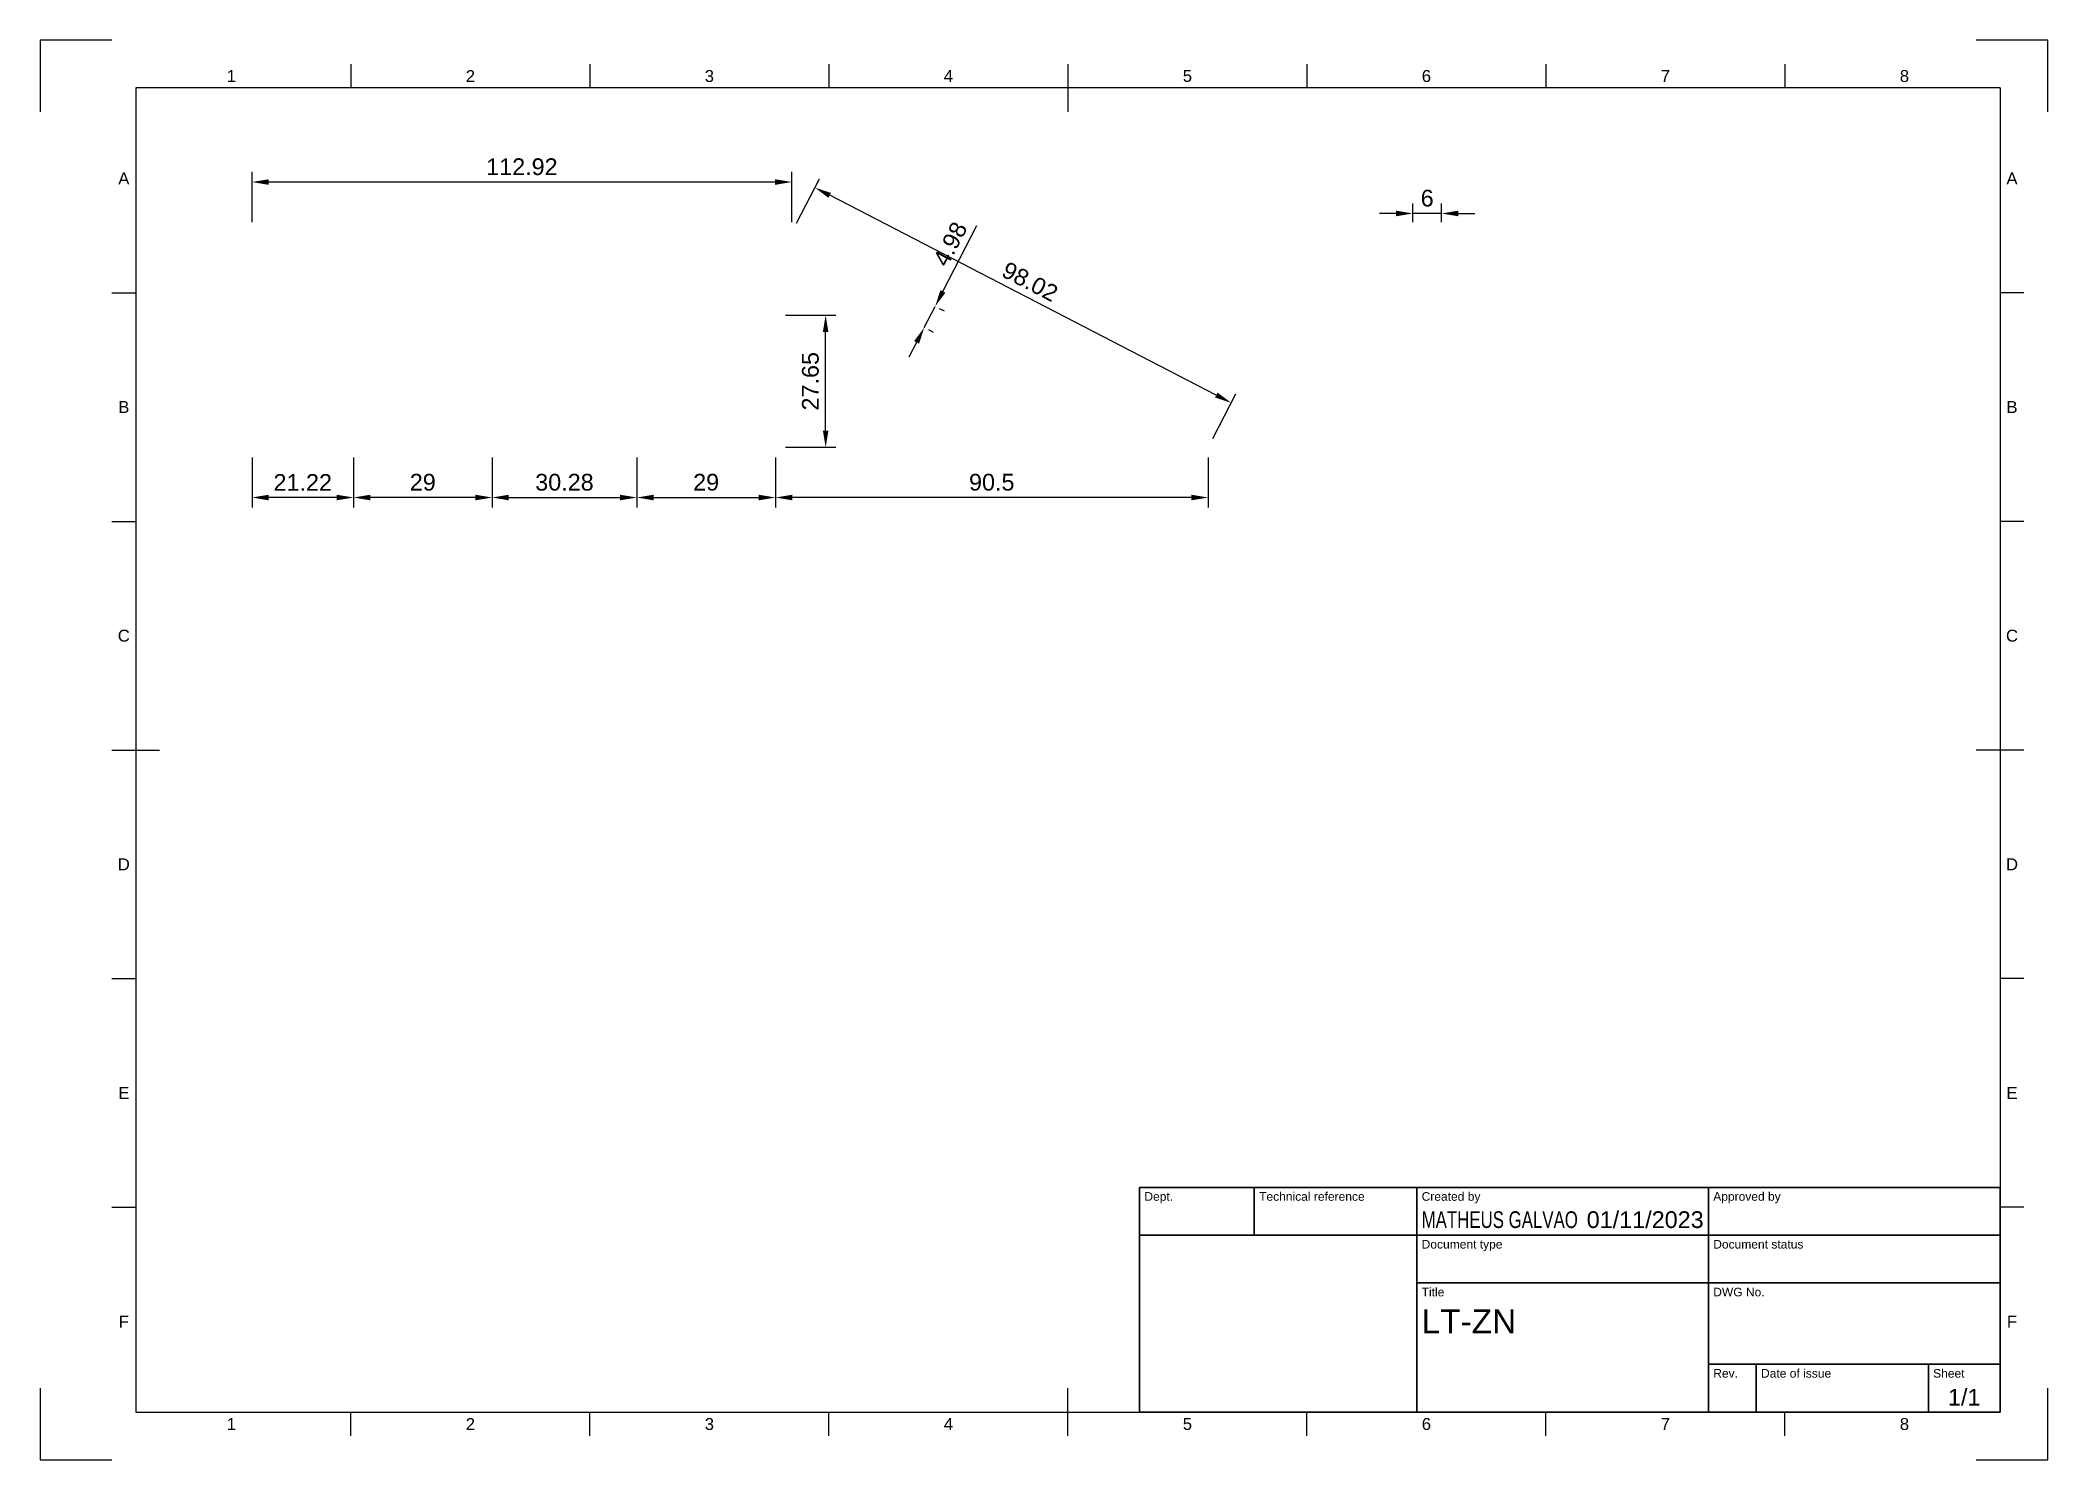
# Paper-space layout 'Folha1' of a CAD drawing. Header units: millimetres. Extents: x 0 to 420, y 0 to 297.
import ezdxf
from ezdxf.enums import TextEntityAlignment as Align

# ---------------------------------------------------------------- set-up
doc = ezdxf.new("R2010")
doc.units = ezdxf.units.MM
doc.header["$LTSCALE"] = 0.75
for name, color, linetype, lineweight in [('BORDER', 7, 'Continuous', 25), ('FD_Dimensions', 7, 'Continuous', 25), ('TITLEBLOCK', 7, 'Continuous', 35)]:
    doc.layers.add(name, color=color, linetype=linetype, lineweight=lineweight)
doc.styles.add('FusionTitle', font='arial.ttf')
doc.styles.get("Standard").update_dxf_attribs({"font": 'arial.ttf'})
doc.dimstyles.new('Dim-ISO-25', dxfattribs={"dimtxt": 3.5, "dimasz": 3.5, "dimexe": 2.1, "dimexo": 2.1, "dimgap": 1.4, "dimtad": 1, "dimzin": 12, "dimdsep": 46, "dimtxsty": 'Standard', "dimcen": 0, "dimazin": 3, "dimtp": 0.1, "dimtm": 0.1, "dimtfac": 0.714286, "dimtmove": 0, "dimatfit": 3, "dimfxl": 1, "dimtzin": 12, "dimarcsym": 0})

# ---------------------------------------------------------------- blocks, each defined once
blk = doc.blocks.new('ISO_A3_SHEET')
at = {"layer": 'BORDER'}
for p, q in [((65, 292), (65, 287)), ((115, 292), (115, 287)), ((165, 292), (165, 287)), ((215, 292), (215, 282)), ((265, 292), (265, 287)), ((315, 292), (315, 287)), ((365, 292), (365, 287)), ((410, 287), (20, 287)), ((20, 287), (20, 10)), ((410, 287), (410, 10)), ((15, 244.16666), (20, 244.16666)), ((415, 244.16666), (410, 244.16666)), ((15, 196.33333), (20, 196.33333)), ((415, 196.33333), (410, 196.33333)), ((15, 148.5), (25, 148.5)), ((415, 148.5), (405, 148.5)), ((15, 100.66667), (20, 100.66667)), ((415, 100.66667), (410, 100.66667)), ((15, 52.83334), (20, 52.83334)), ((415, 52.83334), (410, 52.83334)), ((215, 5), (215, 15)), ((20, 10), (410, 10)), ((65, 5), (65, 10)), ((115, 5), (115, 10)), ((165, 5), (165, 10)), ((265, 5), (265, 10)), ((315, 5), (315, 10)), ((365, 5), (365, 10))]:
    blk.add_line(p, q, dxfattribs=at)
at = {"layer": 'Defpoints'}
for p, q in [((15, 297), (0, 297)), ((0, 297), (0, 282)), ((420, 297), (405, 297)), ((420, 282), (420, 297)), ((0, 15), (0, 0)), ((420, 0), (420, 15)), ((0, 0), (15, 0)), ((405, 0), (420, 0))]:
    blk.add_line(p, q, dxfattribs=at)
at = {"layer": 'BORDER', "style": 'FusionTitle'}
for s, p in [('1', (40, 289.5)), ('2', (90, 289.5)), ('3', (140, 289.5)), ('4', (190, 289.5)), ('5', (240, 289.5)), ('6', (290, 289.5)), ('7', (340, 289.5)), ('8', (390, 289.5)), ('A', (17.5, 268.08333)), ('A', (412.5, 268.08333)), ('B', (17.5, 220.25)), ('B', (412.5, 220.25)), ('C', (17.5, 172.41667)), ('C', (412.5, 172.41667)), ('D', (17.5, 124.58334)), ('D', (412.5, 124.58334)), ('E', (17.5, 76.75001)), ('E', (412.5, 76.75001)), ('F', (17.5, 28.91668)), ('F', (412.5, 28.91668)), ('1', (40, 7.5)), ('2', (90, 7.5)), ('3', (140, 7.5)), ('4', (190, 7.5)), ('5', (240, 7.5)), ('6', (290, 7.5)), ('7', (340, 7.5)), ('8', (390, 7.5))]:
    blk.add_text(s, height=2.5, dxfattribs=at).set_placement(p, align=Align.MIDDLE)
blk = doc.blocks.new('ISO_TITLEBLOCK')
at = {"layer": 'TITLEBLOCK'}
for p, q in [((0, 47), (-180, 47)), ((-180, 47), (-180, 0)), ((-156, 37), (-156, 47)), ((-122, 0), (-122, 47)), ((-61, 0), (-61, 47)), ((0, 0), (0, 47)), ((-180, 37), (0, 37)), ((-122, 27), (0, 27)), ((-61, 10), (0, 10)), ((-51, 0), (-51, 10)), ((-15, 0), (-15, 10)), ((-180, 0), (0, 0))]:
    blk.add_line(p, q, dxfattribs=at)
at = {"layer": 'TITLEBLOCK', "style": 'FusionTitle'}
for s, p in [('Dept.', (-179, 46)), ('Technical reference', (-155, 46)), ('Created by', (-121, 46)), ('Approved by', (-60, 46)), ('Document type', (-121, 36)), ('Document status', (-60, 36)), ('Title', (-121, 26)), ('DWG No.', (-60, 26)), ('Rev.', (-60, 9)), ('Date of issue', (-50, 9)), ('Sheet', (-14, 9))]:
    blk.add_text(s, height=1.8, dxfattribs=at).set_placement(p, align=Align.TOP_LEFT)
for tag, height, p in [('DEPT', 3.5, (-179, 42)), ('TECHNICAL_REFERENCE', 3.5, (-155, 42)), ('CREATED_BY', 3.5, (-121, 42)), ('APPROVED_BY', 3.5, (-60, 42)), ('DOCUMENT_TYPE', 3.5, (-121, 32)), ('DOCUMENT_STATUS', 3.5, (-60, 32)), ('TITLE_1', 5, (-121, 21.5)), ('TITLE_2', 5, (-121, 14)), ('TITLE_3', 5, (-121, 6.5)), ('DATE_OF_ISSUE', 3.5, (-50, 5))]:
    blk.add_attdef(tag, text='', height=height, dxfattribs=at).set_placement(p, align=Align.TOP_LEFT)
for tag, p in [('CREATED_DATE', (-62, 42)), ('APPROVED_DATE', (-0.99, 42))]:
    blk.add_attdef(tag, text='', height=3.5, dxfattribs=at).set_placement(p, align=Align.TOP_RIGHT)
for tag, height, p in [('DRAWING_NUMBER', 5, (-30.5, 19.75)), ('REV', 3.5, (-56, 4.85)), ('SHEET', 3.5, (-7.5, 4.85))]:
    blk.add_attdef(tag, text='', height=height, dxfattribs=at).set_placement(p, align=Align.TOP_CENTER)
blk = doc.blocks.new('*D25')
at = {"layer": 'Defpoints', "color": 0, "transparency": 16777216}
for p in [(44.32, 267.32), (44.32, 256.82), (157.25, 256.82)]:
    blk.add_point(p, dxfattribs=at)
at = {"layer": 'FD_Dimensions', "color": 0, "lineweight": -2, "transparency": 16777216}
for p, q in [((44.32, 258.92), (44.32, 269.42)), ((157.25, 258.92), (157.25, 269.42)), ((153.75, 267.32), (47.82, 267.32))]:
    blk.add_line(p, q, dxfattribs=at)
at = {"layer": 'FD_Dimensions', "color": 0, "transparency": 16777216}
for points in [[(47.82, 267.9), (47.82, 266.73), (44.32, 267.32)], [(153.75, 267.9), (153.75, 266.73), (157.25, 267.32)]]:
    blk.add_solid(points, dxfattribs=at)
at = {"layer": 'FD_Dimensions', "color": 0, "transparency": 16777216, "insert": (100.78, 270.5), "char_height": 3.5, "attachment_point": 5, "rotation": 0}
blk.add_mtext('112.92', dxfattribs=at)
blk = doc.blocks.new('*D26')
at = {"layer": 'Defpoints', "color": 0, "transparency": 16777216}
for p in [(162.07, 266.14), (157.25, 256.82), (244.32, 211.82)]:
    blk.add_point(p, dxfattribs=at)
at = {"layer": 'FD_Dimensions', "color": 0, "lineweight": -2, "transparency": 16777216}
for p, q in [((158.21, 258.68), (163.03, 268.01)), ((246.03, 222.75), (165.18, 264.54)), ((245.29, 213.68), (250.11, 223.01))]:
    blk.add_line(p, q, dxfattribs=at)
at = {"layer": 'FD_Dimensions', "color": 0, "transparency": 16777216}
for points in [[(165.44, 265.05), (164.91, 264.02), (162.07, 266.14)], [(246.3, 223.27), (245.77, 222.23), (249.14, 221.14)]]:
    blk.add_solid(points, dxfattribs=at)
at = {"layer": 'FD_Dimensions', "color": 0, "transparency": 16777216, "insert": (207.07, 246.47), "char_height": 3.5, "attachment_point": 5, "rotation": 332.6708}
blk.add_mtext('98.02', dxfattribs=at)
blk = doc.blocks.new('*D27')
at = {"layer": 'Defpoints', "color": 0, "transparency": 16777216}
for p in [(153.82, 211.82), (244.32, 211.82), (153.82, 201.32)]:
    blk.add_point(p, dxfattribs=at)
at = {"layer": 'FD_Dimensions', "color": 0, "lineweight": -2, "transparency": 16777216}
for p, q in [((153.82, 209.72), (153.82, 199.22)), ((244.32, 209.72), (244.32, 199.22)), ((240.82, 201.32), (157.32, 201.32))]:
    blk.add_line(p, q, dxfattribs=at)
at = {"layer": 'FD_Dimensions', "color": 0, "transparency": 16777216}
for points in [[(157.32, 201.9), (157.32, 200.73), (153.82, 201.32)], [(240.82, 201.9), (240.82, 200.73), (244.32, 201.32)]]:
    blk.add_solid(points, dxfattribs=at)
at = {"layer": 'FD_Dimensions', "color": 0, "transparency": 16777216, "insert": (199.07, 204.5), "char_height": 3.5, "attachment_point": 5}
blk.add_mtext('90.5', dxfattribs=at)
blk = doc.blocks.new('*D28')
at = {"layer": 'Defpoints', "color": 0, "transparency": 16777216}
for p in [(124.82, 211.82), (153.82, 211.82), (153.82, 201.32)]:
    blk.add_point(p, dxfattribs=at)
at = {"layer": 'FD_Dimensions', "color": 0, "lineweight": -2, "transparency": 16777216}
for p, q in [((124.82, 209.72), (124.82, 199.22)), ((153.82, 209.72), (153.82, 199.22)), ((128.32, 201.32), (150.32, 201.32))]:
    blk.add_line(p, q, dxfattribs=at)
at = {"layer": 'FD_Dimensions', "color": 0, "transparency": 16777216}
for points in [[(128.32, 201.9), (128.32, 200.73), (124.82, 201.32)], [(150.32, 201.9), (150.32, 200.73), (153.82, 201.32)]]:
    blk.add_solid(points, dxfattribs=at)
at = {"layer": 'FD_Dimensions', "color": 0, "transparency": 16777216, "insert": (139.32, 204.5), "char_height": 3.5, "attachment_point": 5}
blk.add_mtext('29', dxfattribs=at)
blk = doc.blocks.new('*D29')
at = {"layer": 'Defpoints', "color": 0, "transparency": 16777216}
for p in [(94.54, 211.82), (124.82, 211.82), (124.82, 201.32)]:
    blk.add_point(p, dxfattribs=at)
at = {"layer": 'FD_Dimensions', "color": 0, "lineweight": -2, "transparency": 16777216}
for p, q in [((94.54, 209.72), (94.54, 199.22)), ((124.82, 209.72), (124.82, 199.22)), ((98.04, 201.32), (121.32, 201.32))]:
    blk.add_line(p, q, dxfattribs=at)
at = {"layer": 'FD_Dimensions', "color": 0, "transparency": 16777216}
for points in [[(98.04, 201.9), (98.04, 200.73), (94.54, 201.32)], [(121.32, 201.9), (121.32, 200.73), (124.82, 201.32)]]:
    blk.add_solid(points, dxfattribs=at)
at = {"layer": 'FD_Dimensions', "color": 0, "transparency": 16777216, "insert": (109.68, 204.5), "char_height": 3.5, "attachment_point": 5}
blk.add_mtext('30.28', dxfattribs=at)
blk = doc.blocks.new('*D30')
at = {"layer": 'Defpoints', "color": 0, "transparency": 16777216}
for p in [(65.54, 211.82), (94.54, 211.82), (65.54, 201.32)]:
    blk.add_point(p, dxfattribs=at)
at = {"layer": 'FD_Dimensions', "color": 0, "lineweight": -2, "transparency": 16777216}
for p, q in [((65.54, 209.72), (65.54, 199.22)), ((94.54, 209.72), (94.54, 199.22)), ((91.04, 201.32), (69.04, 201.32))]:
    blk.add_line(p, q, dxfattribs=at)
at = {"layer": 'FD_Dimensions', "color": 0, "transparency": 16777216}
for points in [[(69.04, 201.9), (69.04, 200.73), (65.54, 201.32)], [(91.04, 201.9), (91.04, 200.73), (94.54, 201.32)]]:
    blk.add_solid(points, dxfattribs=at)
at = {"layer": 'FD_Dimensions', "color": 0, "transparency": 16777216, "insert": (80.04, 204.5), "char_height": 3.5, "attachment_point": 5}
blk.add_mtext('29', dxfattribs=at)
blk = doc.blocks.new('*D31')
at = {"layer": 'Defpoints', "color": 0, "transparency": 16777216}
for p in [(44.32, 211.82), (65.54, 211.82), (44.32, 201.32)]:
    blk.add_point(p, dxfattribs=at)
at = {"layer": 'FD_Dimensions', "color": 0, "lineweight": -2, "transparency": 16777216}
for p, q in [((44.32, 209.72), (44.32, 199.22)), ((65.54, 209.72), (65.54, 199.22)), ((62.04, 201.32), (47.82, 201.32))]:
    blk.add_line(p, q, dxfattribs=at)
at = {"layer": 'FD_Dimensions', "color": 0, "transparency": 16777216}
for points in [[(47.82, 201.9), (47.82, 200.73), (44.32, 201.32)], [(62.04, 201.9), (62.04, 200.73), (65.54, 201.32)]]:
    blk.add_solid(points, dxfattribs=at)
at = {"layer": 'FD_Dimensions', "color": 0, "transparency": 16777216, "insert": (54.93, 204.47), "char_height": 3.5, "attachment_point": 5}
blk.add_mtext('21.22', dxfattribs=at)
blk = doc.blocks.new('*D32')
at = {"layer": 'Defpoints', "color": 0, "transparency": 16777216}
for p in [(153.82, 239.46), (164.32, 239.46), (153.82, 211.82)]:
    blk.add_point(p, dxfattribs=at)
at = {"layer": 'FD_Dimensions', "color": 0, "lineweight": -2, "transparency": 16777216}
for p, q in [((155.92, 239.46), (166.42, 239.46)), ((164.32, 215.32), (164.32, 235.96)), ((155.92, 211.82), (166.42, 211.82))]:
    blk.add_line(p, q, dxfattribs=at)
at = {"layer": 'FD_Dimensions', "color": 0, "transparency": 16777216}
for points in [[(163.74, 235.96), (164.91, 235.96), (164.32, 239.46)], [(163.74, 215.32), (164.91, 215.32), (164.32, 211.82)]]:
    blk.add_solid(points, dxfattribs=at)
at = {"layer": 'FD_Dimensions', "color": 0, "transparency": 16777216, "insert": (161.14, 225.64), "char_height": 3.5, "attachment_point": 5, "rotation": 90}
blk.add_mtext('27.65', dxfattribs=at)
blk = doc.blocks.new('*D33')
at = {"layer": 'Defpoints', "color": 0, "transparency": 16777216}
for p in [(186.23, 241.84), (187.24, 241.31), (183.94, 237.41)]:
    blk.add_point(p, dxfattribs=at)
at = {"layer": 'FD_Dimensions', "color": 0, "lineweight": -2, "transparency": 16777216}
for p, q in [((188.85, 244.42), (195.98, 258.23)), ((184.96, 236.89), (187.24, 241.31)), ((188.1, 240.87), (189.11, 240.35)), ((185.81, 236.45), (186.82, 235.92)), ((183.35, 233.78), (181.75, 230.67))]:
    blk.add_line(p, q, dxfattribs=at)
at = {"layer": 'FD_Dimensions', "color": 0, "transparency": 16777216}
for points in [[(188.33, 244.69), (189.37, 244.16), (187.24, 241.31)], [(182.83, 234.04), (183.87, 233.51), (184.96, 236.89)]]:
    blk.add_solid(points, dxfattribs=at)
at = {"layer": 'FD_Dimensions', "color": 0, "transparency": 16777216, "insert": (190.38, 254.35), "char_height": 3.5, "attachment_point": 5, "rotation": 62.7}
blk.add_mtext('4.98', dxfattribs=at)
blk = doc.blocks.new('*D34')
at = {"layer": 'Defpoints', "color": 0, "transparency": 16777216}
for p in [(287.16, 260.74), (287.16, 256.82), (293.16, 256.82)]:
    blk.add_point(p, dxfattribs=at)
at = {"layer": 'FD_Dimensions', "color": 0, "lineweight": -2, "transparency": 16777216}
for p, q in [((283.66, 260.74), (280.16, 260.74)), ((287.16, 258.92), (287.16, 262.84)), ((293.16, 260.74), (287.16, 260.74)), ((293.16, 258.92), (293.16, 262.84)), ((296.66, 260.74), (300.16, 260.74))]:
    blk.add_line(p, q, dxfattribs=at)
at = {"layer": 'FD_Dimensions', "color": 0, "transparency": 16777216}
for points in [[(283.66, 261.33), (283.66, 260.16), (287.16, 260.74)], [(296.66, 261.33), (296.66, 260.16), (293.16, 260.74)]]:
    blk.add_solid(points, dxfattribs=at)
at = {"layer": 'FD_Dimensions', "color": 0, "transparency": 16777216, "insert": (290.16, 263.93), "char_height": 3.5, "attachment_point": 5}
blk.add_mtext('6', dxfattribs=at)

psp = doc.layouts.new('Folha1')

# ---------------------------------------------------------------- block references
at = {"layer": 'BORDER'}
psp.add_blockref('ISO_A3_SHEET', (0, 0), dxfattribs=at)
at = {"layer": 'TITLEBLOCK'}
ref = psp.add_blockref('ISO_TITLEBLOCK', (410, 10), dxfattribs=at)
ref.add_attrib('CREATED_DATE', '01/11/2023', dxfattribs={"height": 3.5, "style": 'FusionTitle'}).set_placement((348, 52), align=Align.TOP_RIGHT)
ref.add_attrib('SHEET', '1/1', dxfattribs={"height": 3.5, "style": 'FusionTitle'}).set_placement((402.5, 14.85), align=Align.TOP_CENTER)
ref.add_attrib('TITLE_1', 'LT-ZN', dxfattribs={"height": 5, "style": 'FusionTitle'}).set_placement((289, 31.5), align=Align.TOP_LEFT)
ref.add_attrib('CREATED_BY', 'MATHEUS GALVAO', dxfattribs={"height": 3.5, "style": 'FusionTitle', "width": 0.720429}).set_placement((289, 52), align=Align.TOP_LEFT)

# ---------------------------------------------------------------- dimensions: what is measured, and where the dimension line sits
at = {"layer": 'FD_Dimensions'}
for p1, p2, distance, picture, middle in [((157.246, 256.815), (44.323, 256.815), -10.5, '*D25', (100.784, 270.502)), ((244.323, 211.815), (157.246, 256.815), -10.5, '*D26', (207.068, 246.475)), ((293.158, 256.815), (287.158, 256.815), -3.929, '*D34', (290.158, 263.931)), ((183.944, 237.409), (186.229, 241.837), -1.141, '*D33', (190.383, 254.345)), ((153.823, 211.815), (153.823, 239.461), -10.5, '*D32', (161.136, 225.638)), ((65.54, 211.815), (44.323, 211.815), 10.5, '*D31', (54.931, 204.473)), ((94.54, 211.815), (65.54, 211.815), 10.5, '*D30', (80.04, 204.502)), ((94.54, 211.815), (124.823, 211.815), -10.5, '*D29', (109.681, 204.504)), ((124.823, 211.815), (153.823, 211.815), -10.5, '*D28', (139.323, 204.502)), ((244.323, 211.815), (153.823, 211.815), 10.5, '*D27', (199.073, 204.502))]:
    dim = psp.add_aligned_dim(p1=p1, p2=p2, distance=distance, dimstyle='Dim-ISO-25', override={"dimlfac": -1, "dimclrd": 0, "dimclre": 0}, dxfattribs=at)
    dim.commit()
    dim.dimension.update_dxf_attribs({"geometry": picture, "text_midpoint": middle})

doc.saveas('drawing.dxf')
